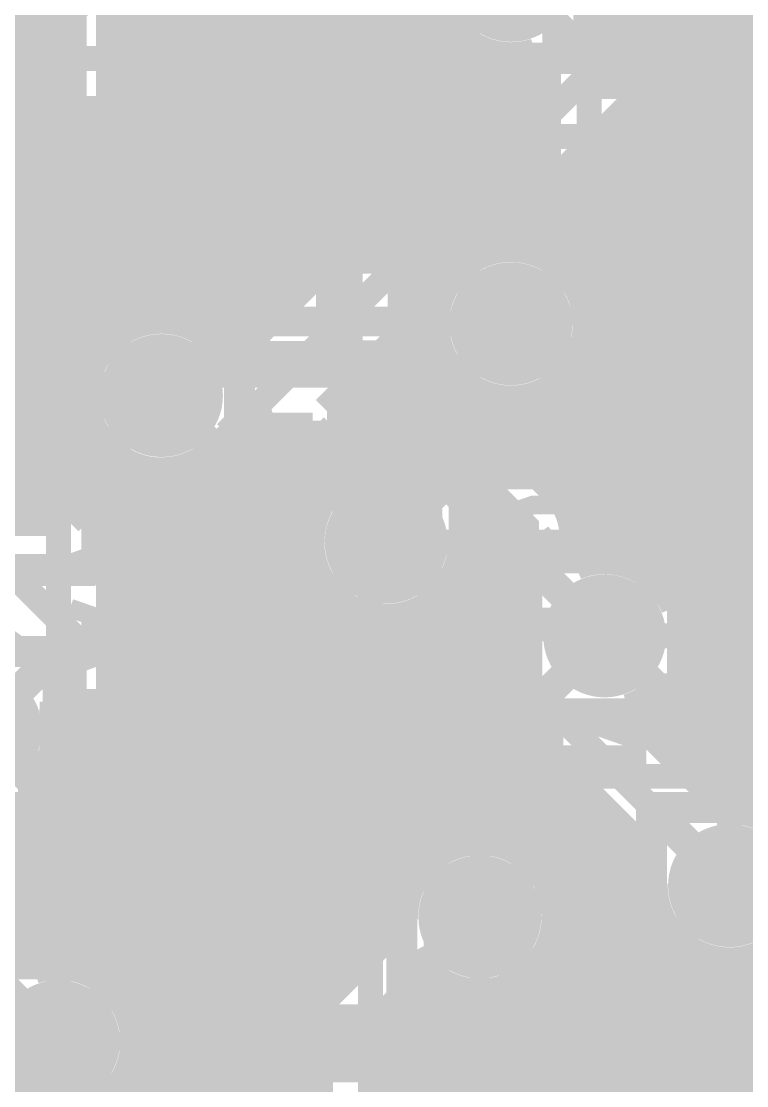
# Model space of a CAD drawing. Extents: x -4 to 136, y -50 to 40.
# Drawn here: x 104.09 to 109.99, y 11.96 to 20.62 of the extents above; entities that cross this region are included whole.
import ezdxf

# ---------------------------------------------------------------- set-up
doc = ezdxf.new("R2010")
doc.units = 0
doc.header["$MEASUREMENT"] = 0
doc.layers.get('0').update_dxf_attribs({"linetype": 'CONTINUOUS'})
for name, color, linetype in [('25-335-0_BOT', 7, 'CONTINUOUS'), ('25-335-0_DRD', 7, 'CONTINUOUS'), ('25-335-0_GND', 6, 'CONTINUOUS'), ('25-335-0_IN1', 4, 'CONTINUOUS'), ('25-335-0_SMT', 5, 'CONTINUOUS'), ('25-335-0_SPT', 10, 'CONTINUOUS'), ('25-335-0_SST', 9, 'CONTINUOUS'), ('25-335-0_TOP', 12, 'CONTINUOUS'), ('THRUHOLE_TAP', 15, 'CONTINUOUS')]:
    doc.layers.add(name, color=color, linetype=linetype)

# ---------------------------------------------------------------- blocks, each defined once
blk = doc.blocks.new('ROUND_40')
at = {"const_width": 0.29972}
blk.add_lwpolyline([(-0.14986, 0, 1), (0.14986, 0, 1)], format="xyb", close=True, dxfattribs=at)
blk = doc.blocks.new('ROUND_60')
at = {"const_width": 0.50038}
blk.add_lwpolyline([(-0.25019, 0, 1), (0.25019, 0, 1)], format="xyb", close=True, dxfattribs=at)
blk = doc.blocks.new('ROUND_62')
at = {"const_width": 0.50038}
blk.add_lwpolyline([(-0.25019, 0, 1), (0.25019, 0, 1)], format="xyb", close=True, dxfattribs=at)
blk = doc.blocks.new('ROUND_63')
at = {"const_width": 0.0635}
blk.add_lwpolyline([(-0.03175, 0, 1), (0.03175, 0, 1)], format="xyb", close=True, dxfattribs=at)
blk = doc.blocks.new('RECTANGLE_2')
blk.add_solid([(0.4826, 0.4064), (0.4826, -0.4064), (-0.4826, 0.4064), (-0.4826, -0.4064)])
blk = doc.blocks.new('RECTANGLE_17')
blk.add_solid([(0.508, 0.635), (0.508, -0.635), (-0.508, 0.635), (-0.508, -0.635)])
blk = doc.blocks.new('ROUND_23')
at = {"const_width": 0.10033}
blk.add_lwpolyline([(-0.050164, 0, 1), (0.050164, 0, 1)], format="xyb", close=True, dxfattribs=at)

msp = doc.modelspace()

# ---------------------------------------------------------------- linework, layer by layer
at = {"layer": '25-335-0_BOT'}
for points, const_width in [([(105.8418, 33.401), (105.8418, 18.3515)], 0.254), ([(107.823, 13.335), (106.172, 11.684), (103.378, 11.684), (98.298, 16.764), (98.298, 19.939), (99.187, 20.828), (99.187, 26.289), (98.298, 27.178), (98.298, 31.369), (97.79, 31.877), (95.885, 31.877)], 0.2032), ([(109.6391, 30.50032), (109.6391, 30.3911), (108.331, 29.083), (108.331, 25.4), (108.712, 25.019), (108.712, 18.796), (108.077, 18.161)], 0.2032), ([(104.5591, 27.96032), (104.394, 27.79268), (104.394, 12.319)], 0.2032), ([(109.6391, 27.96032), (109.6391, 26.4922), (109.855, 26.289), (109.855, 13.589)], 0.2032), ([(105.6132, 27.3558), (105.6132, 18.3515)], 0.254), ([(105.3846, 26.97734), (105.3846, 18.29816)], 0.254), ([(105.156, 26.7843), (105.156, 18.20164)], 0.254), ([(104.8258, 26.6446), (104.8258, 18.05686)], 0.254), ([(104.9274, 26.67508), (104.9274, 18.12798)], 0.254), ([(107.442, 26.66746), (107.442, 17.8054)], 0.254), ([(109.2708, 26.26868), (109.2708, 16.0782)], 0.254), ([(109.4232, 26.10358), (109.4232, 15.85722)], 0.254), ([(109.1438, 25.019), (109.1438, 18.796)], 0.254), ([(106.68, 21.463), (106.68, 17.8308), (105.6132, 17.8308), (105.3592, 17.5768), (105.2322, 17.5768)], 0.381), ([(106.68, 21.463), (106.68, 17.8308), (108.077, 16.4338), (108.077, 14.859), (109.093, 13.843), (109.093, 1.143), (112.014, -1.778), (122.555, -1.778)], 0.381), ([(106.0704, 21.30298), (106.0704, 18.3515)], 0.254), ([(106.1593, 21.1074), (106.1593, 18.3515)], 0.254), ([(106.1593, 21.1074), (106.1593, 18.3515)], 0.254), ([(107.2007, 21.1074), (107.2007, 18.0467)], 0.254), ([(107.2007, 21.1074), (107.2007, 18.0467)], 0.254), ([(107.2134, 21.12772), (107.2134, 18.034)], 0.254), ([(106.1593, 20.6756), (104.8258, 20.6756)], 0.254), ([(107.51312, 20.6756), (107.2007, 20.6756)], 0.254), ([(109.4232, 20.6756), (109.1438, 20.6756)], 0.254), ([(106.1593, 20.447), (104.8258, 20.447)], 0.254), ([(107.70362, 20.447), (107.2007, 20.447)], 0.254), ([(107.6706, 20.4724), (107.6706, 18.64106)], 0.254), ([(109.4232, 20.447), (109.1438, 20.447)], 0.254), ([(107.8992, 20.35048), (107.8992, 18.76552)], 0.254), ([(108.1278, 20.32762), (108.1278, 18.8214)], 0.254), ([(108.2802, 20.3581), (108.2802, 18.9738)], 0.254), ([(106.1593, 20.2184), (104.8258, 20.2184)], 0.254), ([(108.2802, 20.2184), (107.2007, 20.2184)], 0.254), ([(109.4232, 20.2184), (109.1438, 20.2184)], 0.254), ([(106.1593, 19.9898), (104.8258, 19.9898)], 0.254), ([(108.2802, 19.9898), (107.2007, 19.9898)], 0.254), ([(109.4232, 19.9898), (109.1438, 19.9898)], 0.254), ([(106.1593, 19.7612), (104.8258, 19.7612)], 0.254), ([(108.2802, 19.7612), (107.2007, 19.7612)], 0.254), ([(109.4232, 19.7612), (109.1438, 19.7612)], 0.254), ([(106.1593, 19.5326), (104.8258, 19.5326)], 0.254), ([(108.2802, 19.5326), (107.2007, 19.5326)], 0.254), ([(109.4232, 19.5326), (109.1438, 19.5326)], 0.254), ([(106.1593, 19.304), (104.8258, 19.304)], 0.254), ([(108.2802, 19.304), (107.2007, 19.304)], 0.254), ([(109.4232, 19.304), (109.1438, 19.304)], 0.254), ([(106.1593, 19.0754), (104.8258, 19.0754)], 0.254), ([(108.2802, 19.0754), (107.2007, 19.0754)], 0.254), ([(109.4232, 19.0754), (109.1438, 19.0754)], 0.254), ([(108.2802, 18.9738), (108.09478, 18.79092)], 0.254), ([(106.1593, 18.8468), (104.8258, 18.8468)], 0.254), ([(108.15066, 18.8468), (107.2007, 18.8468)], 0.254), ([(109.4232, 18.8468), (109.1438, 18.8468)], 0.254), ([(106.1593, 18.6182), (104.8258, 18.6182)], 0.254), ([(107.64266, 18.6182), (107.2007, 18.6182)], 0.254), ([(109.4232, 18.6182), (109.1057, 18.6182)], 0.254), ([(109.0422, 18.5166), (109.0422, 16.2179)], 0.254), ([(109.0168, 18.4912), (108.70692, 18.17878)], 0.254), ([(106.1593, 18.3896), (104.8258, 18.3896)], 0.254), ([(106.1593, 18.3515), (105.6132, 18.3515)], 0.254), ([(107.49026, 18.3896), (107.2007, 18.3896)], 0.254), ([(109.4232, 18.3896), (108.9152, 18.3896)], 0.254), ([(108.8136, 18.28546), (108.8136, 16.25092)], 0.254), ([(104.99598, 18.161), (104.8258, 18.161)], 0.254), ([(105.25252, 18.20672), (105.23226, 18.20574)], 0.254), ([(107.44708, 18.161), (107.2007, 18.161)], 0.254), ([(109.4232, 18.161), (108.70692, 18.161)], 0.254), ([(107.2007, 18.0467), (108.43768, 16.80718)], 0.254), ([(107.49026, 17.9324), (107.315, 17.9324)], 0.254), ([(109.4232, 17.9324), (108.66374, 17.9324)], 0.254), ([(108.585, 17.78762), (108.585, 16.5481)], 0.254), ([(107.64266, 17.7038), (107.5436, 17.7038)], 0.254), ([(107.6706, 17.6784), (107.6706, 17.5768)], 0.254), ([(109.4232, 17.7038), (108.5088, 17.7038)], 0.254), ([(107.8992, 17.55648), (107.8992, 17.3482)], 0.254), ([(108.3564, 17.59712), (108.3564, 16.891)], 0.254), ([(109.4232, 17.4752), (107.7722, 17.4752)], 0.254), ([(108.1278, 17.53362), (108.1278, 17.1196)], 0.254), ([(105.8291, 17.3101), (105.77322, 17.25422)], 0.254), ([(106.4641, 17.3101), (105.8291, 17.3101)], 0.254), ([(105.8418, 17.3101), (105.8418, 12.1158)], 0.254), ([(106.0704, 17.3101), (106.0704, 12.192)], 0.254), ([(106.299, 17.3101), (106.299, 12.4206)], 0.254), ([(106.4641, 17.3101), (106.81208, 16.96212)], 0.254), ([(106.5276, 17.2466), (105.76814, 17.2466)], 0.254), ([(106.5276, 17.2466), (106.5276, 16.71828)], 0.254), ([(109.4232, 17.2466), (108.0008, 17.2466)], 0.254), ([(104.8258, 17.0942), (104.8258, 12.7762)], 0.254), ([(104.9274, 17.02562), (104.9274, 12.65428)], 0.254), ([(105.6132, 17.07388), (105.6132, 12.1158)], 0.254), ([(104.9401, 17.018), (104.8258, 17.018)], 0.254), ([(105.156, 16.95196), (105.156, 12.1158)], 0.254), ([(105.3846, 16.96466), (105.3846, 12.1158)], 0.254), ([(106.7562, 17.018), (105.52176, 17.018)], 0.254), ([(106.7562, 17.018), (106.7562, 16.93418)], 0.254), ([(109.4232, 17.018), (108.2294, 17.018)], 0.254), ([(106.5784, 16.7894), (104.8258, 16.7894)], 0.254), ([(109.4232, 16.7894), (108.458, 16.7894)], 0.254), ([(106.45648, 16.5608), (104.8258, 16.5608)], 0.254), ([(109.4232, 16.5608), (108.58246, 16.5608)], 0.254), ([(108.5977, 16.4338), (108.5977, 16.20266)], 0.254), ([(106.43362, 16.3322), (104.8258, 16.3322)], 0.254), ([(109.4232, 16.3322), (108.5977, 16.3322)], 0.254), ([(106.49712, 16.1036), (104.8258, 16.1036)], 0.254), ([(109.4232, 16.1036), (109.24286, 16.1036)], 0.254), ([(106.5276, 16.04772), (106.5276, 12.6492)], 0.254), ([(107.5563, 15.99438), (107.5563, 14.859)], 0.254), ([(106.68762, 15.875), (104.8258, 15.875)], 0.254), ([(106.7562, 15.83182), (106.7562, 12.8778)], 0.254), ([(107.5563, 15.875), (107.43184, 15.875)], 0.254), ([(107.442, 15.88008), (107.442, 13.83538)], 0.254), ([(106.9848, 15.75816), (106.9848, 13.1064)], 0.254), ([(107.2134, 15.77086), (107.2134, 13.49248)], 0.254), ([(107.5563, 15.6464), (104.8258, 15.6464)], 0.254), ([(107.5563, 15.4178), (104.8258, 15.4178)], 0.254), ([(107.5563, 15.1892), (104.8258, 15.1892)], 0.254), ([(107.5563, 14.9606), (104.8258, 14.9606)], 0.254), ([(107.57154, 14.732), (104.8258, 14.732)], 0.254), ([(107.6706, 14.53388), (107.6706, 13.9446)], 0.254), ([(107.696, 14.5034), (104.8258, 14.5034)], 0.254), ([(107.7087, 14.4907), (108.5723, 13.6271)], 0.254), ([(107.9246, 14.2748), (104.8258, 14.2748)], 0.254), ([(107.8992, 14.3002), (107.8992, 13.95984)], 0.254), ([(108.1532, 14.0462), (104.8258, 14.0462)], 0.254), ([(108.1278, 14.0716), (108.1278, 13.88618)], 0.254), ([(108.3564, 13.843), (108.3564, 13.67028)], 0.254), ([(107.4166, 13.8176), (104.8258, 13.8176)], 0.254), ([(108.3818, 13.8176), (108.22686, 13.8176)], 0.254), ([(107.24642, 13.589), (104.8258, 13.589)], 0.254), ([(108.5723, 13.589), (108.39958, 13.589)], 0.254), ([(108.5723, 13.6271), (108.5723, 11.18362)], 0.254), ([(107.19308, 13.3604), (104.8258, 13.3604)], 0.254), ([(107.19308, 13.31468), (105.99166, 12.1158)], 0.254), ([(107.19308, 13.335), (107.1934, 13.31469)], 0.254), ([(107.19308, 13.335), (107.1934, 13.31469)], 0.254), ([(108.5723, 13.3604), (108.45292, 13.3604)], 0.254), ([(107.00766, 13.1318), (104.8258, 13.1318)], 0.254), ([(108.5723, 13.1318), (108.4199, 13.1318)], 0.254), ([(108.3564, 12.99972), (108.3564, 11.35888)], 0.254), ([(109.6137, 13.00734), (109.6137, 1.3589)], 0.254), ([(109.728, 12.97178), (109.728, 1.2446)], 0.254), ([(109.9566, 12.9667), (109.9566, 1.016)], 0.254), ([(106.77906, 12.9032), (104.8258, 12.9032)], 0.254), ([(108.5723, 12.9032), (108.2802, 12.9032)], 0.254), ([(111.1123, 12.9032), (109.6137, 12.9032)], 0.254), ([(108.1278, 12.78382), (108.1278, 11.42238)], 0.254), ([(107.80268, 12.70508), (106.48188, 11.38428)], 0.254), ([(107.80268, 12.70508), (107.823, 12.70475)], 0.254), ([(107.80268, 12.70508), (107.823, 12.70475)], 0.254), ([(107.8992, 12.71016), (107.8992, 11.39952)], 0.254), ([(106.55046, 12.6746), (104.9147, 12.6746)], 0.254), ([(108.5723, 12.6746), (107.7722, 12.6746)], 0.254), ([(111.1123, 12.6746), (109.6137, 12.6746)], 0.254), ([(107.6706, 12.57046), (107.6706, 11.27506)], 0.254), ([(106.32186, 12.446), (105.01122, 12.446)], 0.254), ([(108.5723, 12.446), (107.5436, 12.446)], 0.254), ([(111.1123, 12.446), (109.6137, 12.446)], 0.254), ([(107.442, 12.34186), (107.442, 11.03884)], 0.254), ([(106.09326, 12.2174), (105.0163, 12.2174)], 0.254), ([(108.5723, 12.2174), (107.315, 12.2174)], 0.254), ([(111.1123, 12.2174), (109.6137, 12.2174)], 0.254), ([(105.99166, 12.1158), (104.9909, 12.1158)], 0.254), ([(107.2134, 12.11326), (107.2134, 11.23188)], 0.254), ([(108.5723, 11.9888), (107.0864, 11.9888)], 0.254), ([(111.1123, 11.9888), (109.6137, 11.9888)], 0.254), ([(106.9848, 11.88466), (106.9848, 11.29538)], 0.254)]:
    msp.add_lwpolyline(points, dxfattribs=dict(at, const_width=const_width))
at = {"layer": '25-335-0_BOT', "const_width": 0.254}
for points in [[(107.44708, 20.955, 0.4142136), (108.077, 20.32508)], [(108.077, 20.32508, 0.082214), (108.28, 20.35868)], [(108.077, 18.79092, 0.4142136), (107.44708, 18.161)], [(109.0168, 18.4912, 0.1989124), (109.14305, 18.796)], [(105.6132, 18.3515, 0.1935416), (105.2527, 18.20653)], [(105.2322, 18.20672, 0.1774528), (104.82519, 18.05757)], [(107.44708, 18.161, 0.4142136), (108.077, 17.53108)], [(108.077, 17.53108, 0.4142136), (108.70692, 18.161)], [(105.2322, 16.94688, 0.264188), (105.77322, 17.25422)], [(104.8258, 17.0942, 0.176781), (105.2322, 16.94588)], [(106.81208, 16.96212, 0.2997322), (106.43108, 16.383)], [(108.5977, 16.4338, 0.1989124), (108.44519, 16.80199)], [(108.5977, 16.4338, 0.1989124), (108.44519, 16.80199)], [(106.43108, 16.383, 0.4142136), (107.061, 15.75308)], [(108.839, 16.25092, 0.0986284), (108.59762, 16.20284)], [(109.4232, 15.85722, 0.3056551), (108.839, 16.25092)], [(107.061, 15.75308, 0.2303238), (107.55658, 15.99416)], [(107.5563, 14.859, 0.1989124), (107.70881, 14.49081)], [(107.823, 13.96492, 0.4142136), (107.19308, 13.335)], [(107.823, 13.96492, 0.4142136), (107.19308, 13.335)], [(108.45292, 13.335, 0.4142136), (107.823, 13.96492)], [(108.45292, 13.335, 0.4142136), (107.823, 13.96492)], [(109.855, 12.95908, 0.4142136), (110.48492, 13.589)], [(107.823, 12.70508, 0.4142136), (108.45292, 13.335)], [(107.823, 12.70508, 0.4142136), (108.45292, 13.335)], [(109.6137, 13.00734, 0.0986279), (109.855, 12.95928)], [(105.02392, 12.319, 0.2063464), (104.82652, 12.77696)], [(104.9909, 12.1158, 0.0822145), (105.02454, 12.319)]]:
    msp.add_lwpolyline(points, format="xyb", dxfattribs=at)
at = {"layer": '25-335-0_DRD', "const_width": 0.254}
for points in [[(107.442, 21.59), (107.442, 20.32)], [(108.712, 21.59), (107.442, 20.32)], [(108.712, 20.32), (107.442, 21.59)], [(108.712, 20.32), (108.712, 21.59)], [(107.442, 20.32), (108.712, 20.32)], [(106.045, 18.288), (104.775, 19.558), (104.775, 18.288)], [(109.982, 19.685), (109.982, 18.415)], [(111.252, 19.685), (109.982, 19.685)], [(111.252, 19.685), (109.982, 18.415)], [(111.252, 18.415), (109.982, 19.685)], [(104.775, 19.558), (104.775, 18.288)], [(106.045, 19.558), (104.775, 19.558)], [(106.045, 19.558), (104.775, 18.288)], [(106.045, 19.558), (104.775, 19.558)], [(106.045, 19.558), (104.775, 18.288)], [(106.045, 18.288), (104.775, 19.558)], [(106.045, 18.288), (106.045, 19.558)], [(106.045, 18.288), (106.045, 19.558)], [(107.442, 18.796), (107.442, 17.526)], [(108.712, 18.796), (107.442, 18.796)], [(108.712, 18.796), (107.442, 17.526)], [(108.712, 17.526), (107.442, 18.796)], [(108.712, 17.526), (108.712, 18.796)], [(109.982, 18.415), (111.252, 18.415)], [(104.775, 18.288), (106.045, 18.288)], [(104.775, 18.288), (106.045, 18.288)], [(104.5972, 18.2118), (104.5972, 16.9418)], [(105.8672, 18.2118), (104.5972, 18.2118)], [(105.8672, 18.2118), (104.5972, 16.9418)], [(105.8672, 16.9418), (104.5972, 18.2118)], [(105.8672, 16.9418), (105.8672, 18.2118)], [(107.442, 17.526), (108.712, 17.526)], [(104.5972, 16.9418), (105.8672, 16.9418)], [(106.426, 17.018), (106.426, 15.748)], [(107.696, 17.018), (106.426, 17.018)], [(107.696, 17.018), (106.426, 15.748)], [(107.696, 15.748), (106.426, 17.018)], [(107.696, 15.748), (107.696, 17.018)], [(108.204, 16.256), (108.204, 14.986)], [(109.474, 16.256), (108.204, 16.256)], [(109.474, 16.256), (108.204, 14.986)], [(109.474, 14.986), (108.204, 16.256)], [(109.474, 14.986), (109.474, 16.256)], [(106.426, 15.748), (107.696, 15.748)], [(104.394, 15.494), (103.124, 15.494)], [(104.394, 15.494), (103.124, 14.224)], [(104.394, 14.224), (103.124, 15.494)], [(104.394, 14.224), (104.394, 15.494)], [(108.204, 14.986), (109.474, 14.986)], [(103.124, 14.224), (104.394, 14.224)], [(109.22, 14.224), (109.22, 12.954)], [(110.49, 14.224), (109.22, 14.224)], [(110.49, 14.224), (109.22, 12.954)], [(110.49, 12.954), (109.22, 14.224)], [(104.775, 14.097), (104.775, 12.827)], [(106.045, 14.097), (104.775, 14.097)], [(106.045, 14.097), (104.775, 12.827)], [(106.045, 12.827), (104.775, 14.097)], [(104.775, 14.097), (104.775, 12.827)], [(106.045, 14.097), (104.775, 14.097)], [(106.045, 14.097), (104.775, 12.827)], [(106.045, 12.827), (104.775, 14.097)], [(104.775, 14.097), (104.775, 12.827)], [(106.045, 14.097), (104.775, 14.097)], [(106.045, 14.097), (104.775, 12.827)], [(106.045, 12.827), (104.775, 14.097)], [(106.045, 12.827), (106.045, 14.097)], [(106.045, 12.827), (106.045, 14.097)], [(106.045, 12.827), (106.045, 14.097)], [(107.188, 13.97), (107.188, 12.7)], [(108.458, 13.97), (107.188, 13.97)], [(108.458, 13.97), (107.188, 12.7)], [(108.458, 12.7), (107.188, 13.97)], [(107.188, 13.97), (107.188, 12.7)], [(108.458, 13.97), (107.188, 13.97)], [(108.458, 13.97), (107.188, 12.7)], [(108.458, 12.7), (107.188, 13.97)], [(108.458, 12.7), (108.458, 13.97)], [(108.458, 12.7), (108.458, 13.97)], [(105.029, 12.954), (103.759, 12.954)], [(105.029, 12.954), (103.759, 11.684)], [(105.029, 11.684), (103.759, 12.954)], [(105.029, 11.684), (105.029, 12.954)], [(109.22, 12.954), (110.49, 12.954)], [(104.775, 12.827), (106.045, 12.827)], [(104.775, 12.827), (106.045, 12.827)], [(104.775, 12.827), (106.045, 12.827)], [(107.188, 12.7), (108.458, 12.7)], [(107.188, 12.7), (108.458, 12.7)]]:
    msp.add_lwpolyline(points, dxfattribs=at)
at = {"layer": '25-335-0_IN1'}
for points, const_width in [([(102.362, 15.494), (102.997, 16.129), (104.648, 16.129), (112.903, 24.384), (112.903, 25.273)], 0.2032), ([(113.2078, 24.0792), (107.89158, 18.76298)], 0.254), ([(102.997, 20.32), (107.442, 20.32), (108.077, 20.955)], 0.2032), ([(109.9566, 20.82546), (109.9566, 16.0528)], 0.254), ([(112.6363, 20.6756), (109.8042, 20.6756)], 0.254), ([(109.728, 20.59686), (109.728, 16.0528)], 0.254), ([(112.53978, 20.447), (109.5756, 20.447)], 0.254), ([(108.25988, 20.35302), (105.78592, 17.87652)], 0.254), ([(108.05668, 20.32508), (107.75188, 20.02028)], 0.254), ([(108.05668, 20.32508), (108.077, 20.32475)], 0.254), ([(108.1278, 20.32762), (108.1278, 20.2184)], 0.254), ([(109.4994, 20.36826), (109.4994, 16.0528)], 0.254), ([(107.8992, 20.16506), (107.8992, 19.9898)], 0.254), ([(108.12526, 20.2184), (107.95, 20.2184)], 0.254), ([(112.5347, 20.2184), (109.347, 20.2184)], 0.254), ([(109.2708, 20.13966), (109.2708, 16.0782)], 0.254), ([(107.89666, 19.9898), (107.71886, 19.9898)], 0.254), ([(112.62106, 19.9898), (109.1184, 19.9898)], 0.254), ([(107.442, 19.8882), (103.4542, 19.8882)], 0.254), ([(104.013, 19.8882), (104.013, 16.5608)], 0.254), ([(104.2416, 19.8882), (104.2416, 16.5608)], 0.254), ([(104.4702, 19.8882), (104.4702, 16.5608)], 0.254), ([(104.6988, 19.8882), (104.6988, 17.91208)], 0.254), ([(104.9274, 19.8882), (104.9274, 18.12798)], 0.254), ([(105.156, 19.8882), (105.156, 18.20164)], 0.254), ([(105.3846, 19.8882), (105.3846, 18.1864)], 0.254), ([(105.6132, 19.8882), (105.6132, 18.07718)], 0.254), ([(105.8418, 19.8882), (105.8418, 17.9324)], 0.254), ([(106.0704, 19.8882), (106.0704, 18.161)], 0.254), ([(106.299, 19.8882), (106.299, 18.3896)], 0.254), ([(106.5276, 19.8882), (106.5276, 18.6182)], 0.254), ([(106.7562, 19.8882), (106.7562, 18.8468)], 0.254), ([(106.9848, 19.8882), (106.9848, 19.0754)], 0.254), ([(107.2134, 19.8882), (107.2134, 19.304)], 0.254), ([(107.442, 19.8882), (107.442, 19.5326)], 0.254), ([(107.6706, 19.95424), (107.6706, 19.7612)], 0.254), ([(109.0422, 19.91106), (109.0422, 16.2179)], 0.254), ([(107.66806, 19.7612), (103.28656, 19.7612)], 0.254), ([(112.8649, 19.7612), (108.8898, 19.7612)], 0.254), ([(108.8136, 19.68246), (108.8136, 16.25092)], 0.254), ([(107.43946, 19.5326), (101.3206, 19.5326)], 0.254), ([(108.585, 19.45386), (108.585, 18.53184)], 0.254), ([(110.2106, 19.5326), (108.6612, 19.5326)], 0.254), ([(107.21086, 19.304), (101.21138, 19.304)], 0.254), ([(110.04042, 19.304), (108.4326, 19.304)], 0.254), ([(108.3564, 19.22526), (108.3564, 18.72488)], 0.254), ([(106.98226, 19.0754), (100.86848, 19.0754)], 0.254), ([(109.98708, 19.0754), (108.204, 19.0754)], 0.254), ([(108.1278, 18.99666), (108.1278, 18.78838)], 0.254), ([(106.75366, 18.8468), (98.7298, 18.8468)], 0.254), ([(110.0201, 18.8468), (107.9754, 18.8468)], 0.254), ([(106.52506, 18.6182), (98.7298, 18.6182)], 0.254), ([(110.15726, 18.6182), (108.5088, 18.6182)], 0.254), ([(106.29646, 18.3896), (98.7298, 18.3896)], 0.254), ([(107.47502, 18.34388), (106.5784, 17.4498)], 0.254), ([(112.69726, 18.3896), (108.66374, 18.3896)], 0.254), ([(107.442, 18.31086), (107.442, 17.4498)], 0.254), ([(104.99598, 18.161), (100.38842, 18.161)], 0.254), ([(106.06786, 18.161), (105.46842, 18.161)], 0.254), ([(107.44708, 18.161), (107.2896, 18.161)], 0.254), ([(112.65408, 18.161), (108.70692, 18.161)], 0.254), ([(107.2134, 18.08226), (107.2134, 17.4498)], 0.254), ([(104.7115, 17.9324), (100.6729, 17.9324)], 0.254), ([(105.83926, 17.9324), (105.7529, 17.9324)], 0.254), ([(107.49026, 17.9324), (107.061, 17.9324)], 0.254), ([(112.69726, 17.9324), (108.66374, 17.9324)], 0.254), ([(106.9848, 17.85366), (106.9848, 17.4498)], 0.254), ([(108.585, 17.78762), (108.585, 16.7132)], 0.254), ([(104.61498, 17.7038), (100.76942, 17.7038)], 0.254), ([(107.64266, 17.7038), (106.8324, 17.7038)], 0.254), ([(107.6706, 17.6784), (107.6706, 17.4498)], 0.254), ([(112.84966, 17.7038), (108.5088, 17.7038)], 0.254), ([(106.7562, 17.62506), (106.7562, 17.4498)], 0.254), ([(107.8992, 17.55648), (107.8992, 17.399)], 0.254), ([(108.3564, 17.59712), (108.3564, 16.9672)], 0.254), ([(104.6099, 17.4752), (100.7745, 17.4752)], 0.254), ([(115.79606, 17.4752), (106.6038, 17.4752)], 0.254), ([(108.1278, 17.53362), (108.1278, 17.1958)], 0.254), ([(107.696, 17.4498), (106.5784, 17.4498)], 0.254), ([(108.0008, 17.3228), (108.50372, 16.81988)], 0.254), ([(104.69626, 17.2466), (102.9208, 17.2466)], 0.254), ([(104.6988, 17.24152), (104.6988, 16.7894)], 0.254), ([(115.2906, 17.2466), (108.077, 17.2466)], 0.254), ([(104.92486, 17.018), (103.07574, 17.018)], 0.254), ([(109.855, 13.589), (108.204, 15.24), (108.204, 16.51), (107.696, 17.018), (106.299, 17.018), (104.775, 15.494), (103.251, 15.494)], 0.2032), ([(104.93248, 17.02308), (104.46766, 16.5608)], 0.254), ([(115.12042, 17.018), (108.3056, 17.018)], 0.254), ([(104.69626, 16.7894), (103.11892, 16.7894)], 0.254), ([(115.06708, 16.7894), (108.53166, 16.7894)], 0.254), ([(104.46766, 16.5608), (103.07574, 16.5608)], 0.254), ([(106.45902, 16.56588), (105.08488, 15.19428)], 0.254), ([(115.1001, 16.5608), (108.63326, 16.5608)], 0.254), ([(108.6358, 16.51), (108.6358, 16.2179)], 0.254), ([(106.43362, 16.3322), (106.2228, 16.3322)], 0.254), ([(106.299, 16.40586), (106.299, 6.08584)], 0.254), ([(107.061, 16.383), (107.061, 16.256), (106.934, 16.129), (106.934, 10.668)], 0.2032), ([(107.76966, 16.3322), (107.68838, 16.3322)], 0.254), ([(107.69092, 16.383), (107.69018, 16.41344)], 0.254), ([(107.69092, 16.41348), (107.7722, 16.32966)], 0.254), ([(115.23726, 16.3322), (108.6358, 16.3322)], 0.254), ([(107.7722, 16.32966), (107.7722, 15.24)], 0.254), ([(106.0704, 16.17726), (106.0704, 5.1308)], 0.254), ([(107.6706, 16.22298), (107.6706, 13.9446)], 0.254), ([(106.49712, 16.1036), (105.9942, 16.1036)], 0.254), ([(106.5022, 16.0909), (106.5022, 11.1252)], 0.254), ([(107.7722, 16.1036), (107.62488, 16.1036)], 0.254), ([(119.0752, 16.1036), (109.24286, 16.1036)], 0.254), ([(115.824, 16.0528), (109.2962, 16.0528)], 0.254), ([(105.8418, 15.94866), (105.8418, 5.1308)], 0.254), ([(106.5022, 15.875), (105.7656, 15.875)], 0.254), ([(107.3658, 15.83182), (107.3658, 13.7668)], 0.254), ([(107.7722, 15.875), (107.43184, 15.875)], 0.254), ([(107.442, 15.88008), (107.442, 13.83538)], 0.254), ([(106.5022, 15.6464), (105.537, 15.6464)], 0.254), ([(105.6132, 15.72006), (105.6132, 5.1308)], 0.254), ([(107.7722, 15.6464), (107.3658, 15.6464)], 0.254), ([(108.839, 15.621), (115.824, 15.621), (116.332, 15.113)], 0.2032), ([(105.3846, 15.49146), (105.3846, 5.1308)], 0.254), ([(106.5022, 15.4178), (105.3084, 15.4178)], 0.254), ([(107.7722, 15.4178), (107.3658, 15.4178)], 0.254), ([(105.156, 15.26286), (105.156, 5.1308)], 0.254), ([(106.5022, 15.1892), (105.0798, 15.1892)], 0.254), ([(107.77474, 15.1892), (107.3658, 15.1892)], 0.254), ([(109.2708, 15.16126), (109.2708, 14.7828)], 0.254), ([(115.64366, 15.1892), (109.2962, 15.1892)], 0.254), ([(115.64366, 15.1892), (109.2962, 15.1892)], 0.254), ([(109.4994, 15.1892), (109.4994, 14.5542)], 0.254), ([(109.728, 15.1892), (109.728, 14.3256)], 0.254), ([(109.9566, 15.1892), (109.9566, 14.2113)], 0.254), ([(104.775, 15.0622), (104.3559, 15.0622)], 0.254), ([(104.4702, 15.0622), (104.4702, 12.94384)], 0.254), ([(104.6988, 15.0622), (104.6988, 12.87018)], 0.254), ([(104.9274, 15.09014), (104.9274, 12.65428)], 0.254), ([(106.5022, 14.9606), (104.3813, 14.9606)], 0.254), ([(107.8738, 14.9606), (107.3658, 14.9606)], 0.254), ([(109.03204, 15.02156), (109.83468, 14.21892)], 0.254), ([(115.71986, 14.9606), (109.093, 14.9606)], 0.254), ([(107.8992, 14.9352), (109.22508, 13.60678)], 0.254), ([(107.8992, 14.93266), (107.8992, 13.95984)], 0.254), ([(106.5022, 14.732), (104.37622, 14.732)], 0.254), ([(108.09986, 14.732), (107.3658, 14.732)], 0.254), ([(108.1278, 14.70406), (108.1278, 13.88618)], 0.254), ([(115.82908, 14.732), (109.3216, 14.732)], 0.254), ([(104.2416, 14.4526), (104.2416, 12.9286)], 0.254), ([(106.5022, 14.5034), (104.2797, 14.5034)], 0.254), ([(108.32846, 14.5034), (107.3658, 14.5034)], 0.254), ([(108.3564, 14.47546), (108.3564, 13.67028)], 0.254), ([(116.17198, 14.5034), (109.5502, 14.5034)], 0.254), ([(104.1908, 14.39926), (104.1908, 12.9159)], 0.254), ([(106.5022, 14.2748), (104.1908, 14.2748)], 0.254), ([(108.55706, 14.2748), (107.3658, 14.2748)], 0.254), ([(119.0752, 14.2748), (109.7788, 14.2748)], 0.254), ([(108.585, 14.24686), (108.585, 11.16584)], 0.254), ([(109.855, 14.21892), (109.83469, 14.21859)], 0.254), ([(106.5022, 14.0462), (104.1908, 14.0462)], 0.254), ([(108.78566, 14.0462), (107.3658, 14.0462)], 0.254), ([(108.8136, 14.01826), (108.8136, 5.1308)], 0.254), ([(106.5022, 13.8176), (104.1908, 13.8176)], 0.254), ([(107.4166, 13.8176), (107.3658, 13.8176)], 0.254), ([(109.01426, 13.8176), (108.22686, 13.8176)], 0.254), ([(109.0422, 13.78966), (109.0422, 5.1308)], 0.254), ([(106.5022, 13.589), (104.1908, 13.589)], 0.254), ([(109.22508, 13.589), (108.39958, 13.589)], 0.254), ([(109.22508, 13.60678), (109.22483, 13.589)], 0.254), ([(106.5022, 13.3604), (104.1908, 13.3604)], 0.254), ([(108.077, 10.795), (108.077, 13.081), (107.823, 13.335)], 0.2032), ([(108.45038, 13.29436), (108.45169, 13.335)], 0.254), ([(108.45038, 13.29436), (108.45169, 13.335)], 0.254), ([(109.26826, 13.3604), (108.45292, 13.3604)], 0.254), ([(109.2708, 13.35278), (109.2708, 5.1308)], 0.254), ([(106.5022, 13.1318), (104.1908, 13.1318)], 0.254), ([(109.42066, 13.1318), (108.50626, 13.1318)], 0.254), ([(108.5088, 13.081), (108.5088, 11.2522)], 0.254), ([(109.4994, 13.0683), (109.4994, 5.1308)], 0.254), ([(109.728, 12.97178), (109.728, 5.1308)], 0.254), ([(109.9566, 12.9667), (109.9566, 5.1308)], 0.254), ([(106.5022, 12.9032), (104.63022, 12.9032)], 0.254), ([(112.41278, 12.9032), (108.5088, 12.9032)], 0.254), ([(106.5022, 12.6746), (104.9147, 12.6746)], 0.254), ([(112.1283, 12.6746), (108.5088, 12.6746)], 0.254), ([(106.5022, 12.446), (105.01122, 12.446)], 0.254), ([(112.03178, 12.446), (108.5088, 12.446)], 0.254), ([(106.5022, 12.2174), (105.0163, 12.2174)], 0.254), ([(112.0267, 12.2174), (108.5088, 12.2174)], 0.254), ([(104.9274, 11.98372), (104.9274, 5.1562)], 0.254), ([(106.5022, 11.9888), (104.92994, 11.9888)], 0.254), ([(112.11306, 11.9888), (108.5088, 11.9888)], 0.254)]:
    msp.add_lwpolyline(points, dxfattribs=dict(at, const_width=const_width))
at = {"layer": '25-335-0_IN1', "const_width": 0.254}
for points in [[(108.077, 20.32508, 0.0738676), (108.2601, 20.35228)], [(107.442, 19.8882, 0.1989115), (107.74733, 20.01467)], [(110.617, 19.67992, 0.4142136), (109.98708, 19.05)], [(109.98708, 19.05, 0.4142136), (110.617, 18.42008)], [(108.077, 18.79092, 0.0748384), (107.89157, 18.76301)], [(108.70692, 18.161, 0.4142136), (108.077, 18.79092)], [(107.47502, 18.34388, 0.0738682), (107.44785, 18.161)], [(105.2322, 18.20672, 0.4142136), (104.60228, 17.5768)], [(105.78592, 17.87652, 0.2753247), (105.2322, 18.20672)], [(107.44708, 18.161, 0.4142136), (108.077, 17.53108)], [(108.077, 17.53108, 0.4142136), (108.70692, 18.161)], [(104.60228, 17.5768, 0.275325), (104.93248, 17.02308)], [(108.0008, 17.3228, 0.1989124), (107.696, 17.44905)], [(108.0008, 17.3228, 0.1989124), (107.696, 17.44905)], [(108.6358, 16.51, 0.1989124), (108.50933, 16.81533)], [(106.45902, 16.56588, 0.0738682), (106.43185, 16.383)], [(106.43108, 16.383, 0.1210011), (106.50275, 16.09119)], [(107.3658, 15.83182, 0.2729014), (107.69092, 16.383)], [(108.839, 16.25092, 0.082215), (108.636, 16.21731)], [(109.2962, 16.0528, 0.2063465), (108.839, 16.24987)], [(107.7722, 15.24, 0.1989124), (107.89867, 14.93467)], [(107.7722, 15.24, 0.1989124), (107.89867, 14.93467)], [(104.775, 15.0622, 0.1989115), (105.08033, 15.18867)], [(104.775, 15.0622, 0.1989115), (105.08033, 15.18867)], [(109.03204, 15.02156, 0.126268), (109.29684, 15.18859)], [(104.38892, 14.859, 0.0822143), (104.35531, 15.062)], [(104.1908, 14.39926, 0.2070673), (104.38972, 14.859)], [(110.48492, 13.589, 0.4142136), (109.855, 14.21892)], [(107.823, 13.96492, 0.206347), (107.36504, 13.76752)], [(107.823, 13.96492, 0.206347), (107.36504, 13.76752)], [(108.45292, 13.335, 0.4142136), (107.823, 13.96492)], [(108.45292, 13.335, 0.4142136), (107.823, 13.96492)], [(109.22508, 13.589, 0.4142136), (109.855, 12.95908)], [(109.855, 12.95908, 0.4142136), (110.48492, 13.589)], [(108.5088, 13.081, 0.1305196), (108.45191, 13.29523)], [(104.394, 12.94892, 0.082215), (104.191, 12.91531)], [(105.02392, 12.319, 0.4142136), (104.394, 12.94892)], [(104.394, 11.68908, 0.4142136), (105.02392, 12.319)]]:
    msp.add_lwpolyline(points, format="xyb", dxfattribs=at)
at = {"layer": '25-335-0_SST', "const_width": 0.1524}
for points in [[(103.3145, 21.1455), (103.3145, 18.2245), (104.9528, 18.2245), (104.9528, 21.1455), (103.3145, 21.1455)], [(105.8545, 21.1455), (105.8545, 18.2245), (107.4928, 18.2245), (107.4928, 21.1455), (105.8545, 21.1455)], [(110.0455, 18.2245), (110.0455, 21.1455), (108.4072, 21.1455), (108.4072, 18.2245), (110.0455, 18.2245)], [(105.8164, 17.526), (106.0704, 17.526), (106.15676, 17.6657), (106.15676, 17.80794), (106.0704, 17.95018), (105.8164, 17.95018), (105.8164, 17.10182)], [(106.5022, 17.24406), (106.58856, 17.10182), (106.7562, 17.10182), (106.84256, 17.24406), (106.84256, 17.38376), (106.67238, 17.6657), (106.84256, 17.95018), (106.5022, 17.95018)], [(107.52836, 17.38376), (107.188, 17.38376), (107.35818, 17.95018), (107.442, 17.95018), (107.442, 17.10182)], [(108.38942, 17.55394), (108.64342, 17.55394), (108.72724, 17.69364), (108.72724, 17.83588), (108.64342, 17.97812), (108.38942, 17.97812), (108.38942, 17.12976)], [(109.36986, 17.55394), (109.41304, 17.69364), (109.41304, 17.83588), (109.36986, 17.97812), (109.11586, 17.97812), (109.07522, 17.83588), (109.07522, 17.69364), (109.11586, 17.55394), (109.36986, 17.55394), (109.41304, 17.4117), (109.41304, 17.272), (109.36986, 17.12976), (109.11586, 17.12976), (109.07522, 17.272), (109.07522, 17.4117), (109.11586, 17.55394)], [(110.05566, 17.55394), (110.09884, 17.69364), (110.09884, 17.83588), (110.05566, 17.97812), (109.80166, 17.97812), (109.76102, 17.83588), (109.76102, 17.69364), (109.80166, 17.55394), (110.05566, 17.55394), (110.09884, 17.4117), (110.09884, 17.272), (110.05566, 17.12976), (109.80166, 17.12976), (109.76102, 17.272), (109.76102, 17.4117), (109.80166, 17.55394)], [(106.02976, 17.526), (106.15676, 17.10182)], [(108.60024, 17.55394), (108.72724, 17.12976)], [(103.378, 12.319), (107.442, 12.319), (107.442, 16.891), (105.664, 16.891), (105.41, 16.637), (105.156, 16.891), (103.378, 16.891), (103.378, 12.319)], [(107.823, 12.319), (111.887, 12.319), (111.887, 16.891), (110.109, 16.891), (109.855, 16.637), (109.601, 16.891), (107.823, 16.891), (107.823, 12.319)], [(103.8098, 16.68526), (103.63962, 16.62684), (103.63962, 16.38808), (103.8098, 16.32966), (103.97998, 16.21028), (104.48798, 16.21028), (104.65562, 16.27124), (104.65562, 16.62684), (104.48798, 16.68526), (103.8098, 16.68526)], [(108.2548, 16.68526), (108.08462, 16.62684), (108.08462, 16.38808), (108.2548, 16.32966), (108.42498, 16.21028), (108.93298, 16.21028), (109.10062, 16.27124), (109.10062, 16.62684), (108.93298, 16.68526), (108.2548, 16.68526)], [(108.42498, 16.44904), (108.08462, 16.21028)], [(103.63962, 15.37208), (103.63962, 15.84706), (104.3178, 15.37208), (104.48798, 15.37208), (104.65562, 15.43304), (104.65562, 15.78864), (104.48798, 15.84706)], [(108.08462, 15.37208), (108.08462, 15.84706), (108.7628, 15.37208), (108.93298, 15.37208), (109.10062, 15.43304), (109.10062, 15.78864), (108.93298, 15.84706)], [(103.8098, 15.00886), (103.63962, 14.95044), (103.63962, 14.59484), (103.8098, 14.53388), (104.14762, 14.53388), (104.3178, 14.65326), (104.3178, 15.00886), (104.65562, 15.00886), (104.65562, 14.53388)], [(108.42498, 14.53388), (108.42498, 15.00886), (109.10062, 14.77264), (109.10062, 14.65326), (108.08462, 14.65326)]]:
    msp.add_lwpolyline(points, dxfattribs=at)
at = {"layer": '25-335-0_TOP'}
for points, const_width in [([(104.14, 24.511), (104.267, 24.511), (105.41, 23.368), (105.41, 21.59), (104.2162, 20.3962), (104.14, 20.3962)], 0.2032), ([(106.68, 24.511), (107.696, 23.495), (107.696, 21.717), (107.2642, 21.2852), (107.2642, 20.9042), (106.7562, 20.3962), (106.68, 20.3962)], 0.2032), ([(109.22, 22.479), (109.22, 20.3962)], 0.2032), ([(113.157, 20.32), (112.522, 19.685), (103.251, 19.685), (102.616, 19.05), (99.822, 19.05), (95.631, 14.859), (90.297, 14.859), (90.297, 14.986)], 0.2032), ([(105.8672, 19.2532), (104.9528, 19.2532)], 0.254), ([(104.9528, 19.2532), (104.9528, 18.7198)], 0.254), ([(105.156, 19.2532), (105.156, 18.7198)], 0.254), ([(105.3846, 19.2532), (105.3846, 18.7198)], 0.254), ([(105.6132, 19.2532), (105.6132, 18.7198)], 0.254), ([(105.8418, 19.2532), (105.8418, 18.7198)], 0.254), ([(105.8672, 19.2532), (105.8672, 18.7198)], 0.254), ([(107.4928, 19.2532), (107.4928, 18.5928)], 0.254), ([(108.4072, 19.2532), (107.4928, 19.2532)], 0.254), ([(107.6706, 19.2532), (107.6706, 18.64106)], 0.254), ([(107.8992, 19.2532), (107.8992, 18.76552)], 0.254), ([(108.1278, 19.2532), (108.1278, 18.78838)], 0.254), ([(108.3564, 19.2532), (108.3564, 18.72488)], 0.254), ([(108.4072, 19.2532), (108.4072, 18.69694)], 0.254), ([(102.489, 16.7894), (105.537, 16.7894), (105.8926, 17.145), (108.331, 17.145), (109.22, 18.034), (109.22, 18.161), (109.22, 18.9738)], 0.381), ([(105.8672, 19.0754), (104.9528, 19.0754)], 0.254), ([(108.4072, 19.0754), (107.4928, 19.0754)], 0.254), ([(113.284, 18.161), (109.22, 18.161), (109.22, 18.9738)], 0.381), ([(114.3, 18.9738), (114.3, 18.923), (113.538, 18.161), (113.284, 18.161), (109.22, 18.161), (109.22, 18.9738)], 0.381), ([(103.3272, 18.9738), (104.14, 18.9738)], 0.254), ([(104.9528, 18.9738), (104.14, 18.9738)], 0.254), ([(104.14, 18.9738), (105.3592, 18.9738), (105.41, 18.923), (105.4608, 18.9738), (106.68, 18.9738)], 0.2032), ([(105.41, 18.923), (105.4608, 18.9738), (106.68, 18.9738), (105.4608, 18.9738), (105.41, 18.923)], 0.2032), ([(105.8672, 18.9738), (106.68, 18.9738)], 0.254), ([(107.4928, 18.9738), (106.68, 18.9738)], 0.254), ([(105.8672, 18.8468), (104.9528, 18.8468)], 0.254), ([(108.4072, 18.8468), (107.4928, 18.8468)], 0.254), ([(105.8672, 18.7198), (104.9528, 18.7198)], 0.254), ([(107.64266, 18.6182), (107.4928, 18.6182)], 0.254), ([(107.61726, 18.5928), (107.4928, 18.5928)], 0.254), ([(108.077, 18.161), (106.172, 18.161), (106.045, 18.288), (104.775, 18.288), (104.648, 18.161), (101.092, 18.161), (100.965, 18.288), (99.695, 18.288), (95.758, 14.351), (81.407, 14.351), (80.391, 15.367)], 0.2032), ([(105.2322, 17.5768), (100.1522, 17.5768)], 0.381), ([(122.555, 17.399), (109.855, 17.399), (108.839, 16.383), (107.061, 16.383)], 0.2032), ([(117.729, 13.462), (117.729, 14.478), (105.029, 14.478), (104.521, 14.986), (104.521, 15.621), (104.013, 16.129), (102.235, 16.129), (101.6, 16.764), (100.33, 16.764), (99.187, 15.621), (98.298, 15.621)], 0.2032), ([(115.697, 16.764), (110.744, 16.764), (109.855, 15.875), (109.855, 15.748)], 0.2032), ([(105.41, 15.748), (108.712, 15.748), (108.839, 15.621)], 0.2032), ([(103.759, 14.859), (104.394, 14.224), (104.394, 13.462)], 0.2032), ([(105.2322, 14.0462), (105.2322, 12.4968)], 0.254), ([(105.5878, 14.0462), (105.2322, 14.0462)], 0.254), ([(105.5878, 14.0462), (105.2322, 14.0462)], 0.254), ([(105.3846, 14.0462), (105.3846, 12.1158)], 0.254), ([(105.5878, 14.0462), (105.5878, 12.4968)], 0.254), ([(105.5878, 13.8176), (105.2322, 13.8176)], 0.254), ([(105.5878, 13.589), (105.2322, 13.589)], 0.254), ([(106.426, 13.462), (105.41, 13.462)], 0.2032), ([(106.426, 13.462), (105.41, 13.462)], 0.2032), ([(106.426, 13.462), (105.41, 13.462)], 0.2032), ([(105.5878, 13.462), (106.426, 13.462)], 0.254), ([(106.426, 12.4968), (106.426, 13.462)], 0.254), ([(108.839, 13.462), (107.823, 13.462), (107.823, 13.335)], 0.2032), ([(107.823, 13.335), (107.823, 13.462), (108.839, 13.462)], 0.2032), ([(105.5878, 13.3604), (105.2322, 13.3604)], 0.254), ([(105.5878, 13.1318), (105.2322, 13.1318)], 0.254), ([(107.2642, 13.0429), (107.2642, 12.4968)], 0.254), ([(109.6772, 12.98448), (109.6772, 12.4968)], 0.254), ([(109.728, 12.97178), (109.728, 12.1158)], 0.254), ([(109.9566, 12.9667), (109.9566, 12.1158)], 0.254), ([(110.0328, 12.98448), (110.0328, 12.4968)], 0.254), ([(105.5878, 12.9032), (105.2322, 12.9032)], 0.254), ([(107.36326, 12.9032), (107.2642, 12.9032)], 0.254), ([(110.0328, 12.9032), (109.6772, 12.9032)], 0.254), ([(107.442, 12.83208), (107.442, 12.1158)], 0.254), ([(107.6706, 12.72286), (107.6706, 12.1158)], 0.254), ([(107.8992, 12.71016), (107.8992, 12.1158)], 0.254), ([(108.0008, 12.73048), (108.0008, 12.4968)], 0.254), ([(105.5878, 12.6746), (105.2322, 12.6746)], 0.254), ([(108.0008, 12.6746), (107.2642, 12.6746)], 0.254), ([(110.0328, 12.6746), (109.6772, 12.6746)], 0.254), ([(105.2322, 12.4968), (104.99852, 12.4968)], 0.254), ([(112.03178, 12.446), (105.01122, 12.446)], 0.254), ([(105.156, 12.4968), (105.156, 12.1158)], 0.254), ([(107.2642, 12.4968), (105.5878, 12.4968)], 0.254), ([(105.6132, 12.4968), (105.6132, 12.1158)], 0.254), ([(105.8418, 12.4968), (105.8418, 12.1158)], 0.254), ([(106.0704, 12.4968), (106.0704, 12.1158)], 0.254), ([(106.299, 12.4968), (106.299, 12.1158)], 0.254), ([(106.5276, 12.4968), (106.5276, 12.1158)], 0.254), ([(106.7562, 12.4968), (106.7562, 12.1158)], 0.254), ([(106.9848, 12.4968), (106.9848, 12.1158)], 0.254), ([(107.2134, 12.4968), (107.2134, 12.1158)], 0.254), ([(109.6772, 12.4968), (108.0008, 12.4968)], 0.254), ([(108.1278, 12.4968), (108.1278, 12.1158)], 0.254), ([(108.3564, 12.4968), (108.3564, 12.1158)], 0.254), ([(108.585, 12.4968), (108.585, 12.1158)], 0.254), ([(108.8136, 12.4968), (108.8136, 12.1158)], 0.254), ([(109.0422, 12.4968), (109.0422, 12.1158)], 0.254), ([(109.2708, 12.4968), (109.2708, 12.1158)], 0.254), ([(109.4994, 12.4968), (109.4994, 12.1158)], 0.254), ([(111.7092, 12.4968), (110.0328, 12.4968)], 0.254), ([(104.394, 12.319), (104.267, 12.192), (100.965, 12.192), (100.711, 11.938), (97.282, 11.938), (96.901, 11.557), (95.377, 11.557), (95.25, 11.684), (83.82, 11.684), (83.439, 12.065)], 0.2032), ([(112.0267, 12.2174), (105.0163, 12.2174)], 0.254), ([(112.0521, 12.1158), (104.9909, 12.1158)], 0.254)]:
    msp.add_lwpolyline(points, dxfattribs=dict(at, const_width=const_width))
at = {"layer": '25-335-0_TOP', "const_width": 0.254}
for points in [[(108.077, 18.79092, 0.2070678), (107.61784, 18.59225)], [(108.4072, 18.69694, 0.1389295), (108.077, 18.79049)], [(107.2642, 13.0429, 0.2792178), (107.823, 12.70508)], [(107.2642, 13.0429, 0.2792178), (107.823, 12.70508)], [(109.6772, 12.98448, 0.071635), (109.855, 12.95888)], [(109.855, 12.95908, 0.0716347), (110.03274, 12.98467)], [(107.823, 12.70508, 0.0716347), (108.00074, 12.73067)], [(107.823, 12.70508, 0.0716347), (108.00074, 12.73067)], [(105.02392, 12.319, 0.0716349), (104.99832, 12.49674)], [(104.9909, 12.1158, 0.0822145), (105.02454, 12.319)]]:
    msp.add_lwpolyline(points, format="xyb", dxfattribs=at)

# ---------------------------------------------------------------- block references
at = {"layer": '25-335-0_BOT'}
for p in [(105.41, 18.923), (108.077, 18.161), (105.2322, 17.5768), (107.061, 16.383), (108.839, 15.621), (109.855, 13.589), (105.41, 13.462), (107.823, 13.335), (104.394, 12.319)]:
    msp.add_blockref('ROUND_40', p, dxfattribs=at)
at = {"layer": '25-335-0_GND'}
for name, p in [('ROUND_60', (108.077, 20.955)), ('ROUND_63', (105.41, 18.923)), ('ROUND_60', (108.077, 18.161)), ('ROUND_62', (105.2322, 17.5768)), ('ROUND_60', (107.061, 16.383)), ('ROUND_60', (108.839, 15.621)), ('ROUND_60', (103.759, 14.859)), ('ROUND_60', (109.855, 13.589)), ('ROUND_60', (107.823, 13.335)), ('ROUND_63', (105.41, 13.462)), ('ROUND_60', (104.394, 12.319))]:
    msp.add_blockref(name, p, dxfattribs=at)
at = {"layer": '25-335-0_IN1'}
for p in [(105.41, 18.923), (108.077, 18.161), (105.2322, 17.5768), (107.061, 16.383), (108.839, 15.621), (109.855, 13.589), (105.41, 13.462), (107.823, 13.335), (104.394, 12.319)]:
    msp.add_blockref('ROUND_40', p, dxfattribs=at)
at = {"layer": '25-335-0_SMT'}
for name, p in [('RECTANGLE_2', (104.14, 20.3962)), ('RECTANGLE_2', (106.68, 20.3962)), ('RECTANGLE_2', (109.22, 20.3962)), ('RECTANGLE_2', (104.14, 18.9738)), ('RECTANGLE_2', (106.68, 18.9738)), ('RECTANGLE_2', (109.22, 18.9738)), ('RECTANGLE_17', (105.41, 15.748)), ('RECTANGLE_17', (109.855, 15.748)), ('RECTANGLE_17', (104.394, 13.462)), ('RECTANGLE_17', (106.426, 13.462)), ('RECTANGLE_17', (108.839, 13.462))]:
    msp.add_blockref(name, p, dxfattribs=at)
at = {"layer": '25-335-0_SPT'}
for name, p in [('RECTANGLE_2', (104.14, 20.3962)), ('RECTANGLE_2', (106.68, 20.3962)), ('RECTANGLE_2', (109.22, 20.3962)), ('RECTANGLE_2', (104.14, 18.9738)), ('RECTANGLE_2', (106.68, 18.9738)), ('RECTANGLE_2', (109.22, 18.9738)), ('RECTANGLE_17', (105.41, 15.748)), ('RECTANGLE_17', (109.855, 15.748)), ('RECTANGLE_17', (104.394, 13.462)), ('RECTANGLE_17', (106.426, 13.462)), ('RECTANGLE_17', (108.839, 13.462))]:
    msp.add_blockref(name, p, dxfattribs=at)
at = {"layer": '25-335-0_TOP'}
for name, p in [('RECTANGLE_2', (104.14, 20.3962)), ('RECTANGLE_2', (106.68, 20.3962)), ('RECTANGLE_2', (109.22, 20.3962)), ('RECTANGLE_2', (104.14, 18.9738)), ('RECTANGLE_2', (106.68, 18.9738)), ('RECTANGLE_2', (109.22, 18.9738)), ('ROUND_40', (105.41, 18.923)), ('ROUND_40', (108.077, 18.161)), ('ROUND_40', (105.2322, 17.5768)), ('ROUND_40', (107.061, 16.383)), ('RECTANGLE_17', (105.41, 15.748)), ('RECTANGLE_17', (109.855, 15.748)), ('ROUND_40', (108.839, 15.621)), ('RECTANGLE_17', (104.394, 13.462)), ('RECTANGLE_17', (106.426, 13.462)), ('RECTANGLE_17', (108.839, 13.462)), ('ROUND_40', (109.855, 13.589)), ('ROUND_40', (105.41, 13.462)), ('ROUND_40', (107.823, 13.335)), ('ROUND_40', (104.394, 12.319))]:
    msp.add_blockref(name, p, dxfattribs=at)
at = {"layer": 'THRUHOLE_TAP'}
for p in [(105.41, 18.923), (108.077, 18.161), (105.2322, 17.5768), (107.061, 16.383), (108.839, 15.621), (109.855, 13.589), (105.41, 13.462), (107.823, 13.335), (104.394, 12.319)]:
    msp.add_blockref('ROUND_23', p, dxfattribs=at)

doc.saveas('drawing.dxf')
